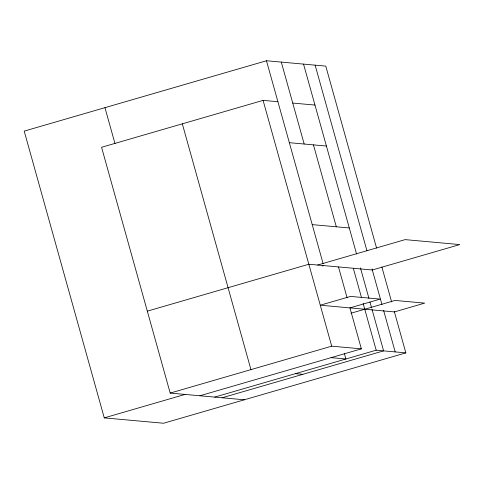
<?xml version="1.0" encoding="UTF-8"?>
<svg xmlns="http://www.w3.org/2000/svg" width="484" height="484" viewBox="0 0 484 484"><rect width="100%" height="100%" fill="white"/><g stroke="black" fill="none" stroke-linecap="round" stroke-linejoin="round"><path stroke-width="0.73" d="M376.582 248.074L325.78 66.12L266.472 60.754L24.2 131.116L104.266 417.88L163.58 423.246L405.846 352.884L394.266 311.394M277.907 101.719L263.078 100.376L101.567 147.287L170.193 393.081L244.335 399.79M147.317 311.151L308.834 264.24L372.311 269.987L459.8 244.577L405.12 239.628L317.637 265.038M322.217 266L323.657 265.583M351.051 313.209L395.035 300.437L424.692 303.123L394.412 311.914L320.269 305.204L350.555 296.414L380.206 299.094L349.926 307.891L361.36 348.855L199.85 395.767M170.193 393.081L331.709 346.175L361.36 348.855M104.266 417.88L185.021 394.424M214.678 397.11L376.189 350.198L405.846 352.884M222.089 397.781L383.606 350.87L372.021 309.385M292.735 103.062L314.975 105.07M289.347 142.683L326.416 146.041M312.222 224.618L349.291 227.97M331.08 357.652L345.909 358.995L344.299 353.241M295.434 373.654L302.851 374.326M381.87 266.999L391.623 301.937M315.126 65.159L366.945 250.748M372.021 268.947L381.979 304.611M383.606 310.432L395.192 351.916M303.541 64.106L356.581 254.07M360.441 267.9L368.971 298.465M369.957 301.998L371.615 307.927M353.314 268.269L361.542 297.733M363.145 303.48L376.189 350.198M313.438 144.867L336.319 226.796M281.301 62.097L304.176 144.026M338.485 266.926L347.119 297.829M266.472 60.754L323.058 263.429M263.078 100.376L331.709 346.175M182.323 123.831L250.948 369.625M104.955 107.66L114.992 143.597"/></g></svg>
